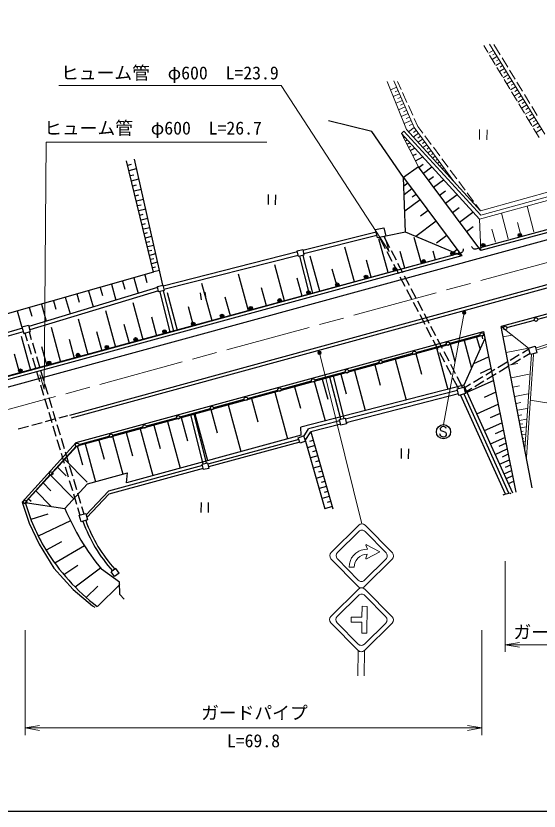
# Model space of a CAD drawing. Units: millimetres, scale not verified. Extents: x 40000 to 680000, y 20000 to 380000.
# Drawn here: x 287720 to 361294, y 205000 to 316760 of the extents above; entities that cross this region are included whole.
import ezdxf
from ezdxf.enums import TextEntityAlignment as Align

# ---------------------------------------------------------------- set-up
doc = ezdxf.new("R2010")
doc.units = ezdxf.units.MM
doc.header["$LTSCALE"] = 1000
doc.header["$PDMODE"] = 32
doc.header["$PDSIZE"] = 500
doc.linetypes.add('CHAIN', pattern=[18.5, 12, -1.5, 3.5, -1.5])
for name, color, linetype, lineweight in [('M-BGD', 7, 'Continuous', 25), ('M-BMK', 2, 'CHAIN', 13), ('M-STR-HTXT', 7, 'Continuous', 13), ('M-STR-STRC', 7, 'Continuous', 25), ('M-TTL-BAND', 7, 'Continuous', 25), ('M-WORK', 1, 'Continuous', 13)]:
    doc.layers.add(name, color=color, linetype=linetype, lineweight=lineweight)
doc.styles.add('ＭＳ ゴシック', font='')
doc.styles.get('ＭＳ ゴシック').set_extended_font_data('MS Gothic')

# ---------------------------------------------------------------- blocks, each defined once
blk = doc.blocks.new('open_arrow')
at = {"color": 0, "linetype": 'Continuous', "lineweight": -2}
blk.add_lwpolyline([(7.5, 1.25), (0, 0), (7.5, -1.25)], dxfattribs=at)

msp = doc.modelspace()

# ---------------------------------------------------------------- linework, layer by layer
at = {"layer": 'M-BGD'}
for p, q in [((337772, 300513), (331683, 302025)), ((342218, 294045), (337772, 300513)), ((342016, 300066), (342099, 300109)), ((342246, 299622), (342413, 299708)), ((342477, 299178), (342678, 299282)), ((342707, 298734), (343110, 298943)), ((342940, 298284), (343261, 298451)), ((343173, 297834), (343816, 298168)), ((343546, 297117), (344058, 297383)), ((307052, 280728), (303296, 296409)), ((308395, 278924), (304402, 296606)), ((343918, 296399), (344943, 296931)), ((303447, 295791), (303980, 295921)), ((303629, 295045), (304695, 295305)), ((344354, 295558), (342218, 294045)), ((353082, 283769), (344354, 295558)), ((344408, 295486), (345003, 295927)), ((345025, 294652), (346216, 295534)), ((303807, 294316), (304327, 294444)), ((342529, 286379), (342218, 294045)), ((342218, 294045), (350448, 283028)), ((345745, 293679), (346440, 294193)), ((303985, 293588), (305026, 293843)), ((304159, 292878), (304667, 293002)), ((342816, 293244), (342267, 292833)), ((346466, 292706), (347855, 293735)), ((304333, 292167), (305348, 292415)), ((343415, 292442), (342316, 291622)), ((347306, 291571), (348117, 292171)), ((304503, 291474), (304998, 291595)), ((304672, 290780), (305663, 291022)), ((323209, 291643), (323184, 290243)), ((324234, 290224), (324259, 291624)), ((344564, 290904), (342411, 289295)), ((343989, 291673), (343440, 291263)), ((348146, 290436), (349767, 291637)), ((304838, 290104), (305321, 290222)), ((305003, 289427), (305970, 289663)), ((349126, 289112), (350072, 289812)), ((377159, 290311), (353082, 283769)), ((271577, 260535), (377358, 289361)), ((305164, 288767), (305636, 288882)), ((345690, 289397), (344613, 288593)), ((350107, 287788), (351998, 289188)), ((305326, 288106), (306269, 288337)), ((305483, 287462), (305944, 287575)), ((346816, 287890), (343975, 285767)), ((305641, 286818), (306561, 287043)), ((305795, 286189), (306244, 286299)), ((338386, 286371), (328080, 283788)), ((338308, 286724), (339480, 286982)), ((338566, 285552), (338308, 286724)), ((339480, 286982), (339738, 285810)), ((342529, 286379), (339738, 285810)), ((350448, 283028), (342529, 286379)), ((351087, 286464), (352033, 287164)), ((305948, 285561), (306847, 285780)), ((306098, 284947), (306537, 285054)), ((338494, 285883), (328192, 283300)), ((339738, 285810), (338566, 285552)), ((340074, 280677), (338776, 285438)), ((338849, 285614), (339648, 284084)), ((339456, 285748), (340248, 284231)), ((344740, 281949), (343735, 285636)), ((348302, 285901), (346882, 284840)), ((306249, 284334), (307125, 284548)), ((327272, 283734), (328052, 283913)), ((328052, 283913), (328230, 283133)), ((335313, 279379), (333988, 284238)), ((349788, 283912), (349271, 283526)), ((379082, 283043), (295474, 260211)), ((306395, 283735), (306822, 283840)), ((306541, 283137), (307396, 283346)), ((327304, 283593), (308424, 278799)), ((327416, 283105), (308535, 278311)), ((309737, 272406), (348191, 282890)), ((327451, 282954), (327272, 283734)), ((328230, 283133), (327451, 282954)), ((327598, 282983), (328948, 277643)), ((328083, 283105), (329430, 277775)), ((330453, 278054), (329101, 283013)), ((350448, 283028), (329781, 277433)), ((339880, 283641), (340574, 282311)), ((340479, 283788), (341174, 282459)), ((342407, 281313), (341765, 283670)), ((346744, 282495), (346417, 283696)), ((350087, 283512), (349829, 283319)), ((306684, 282553), (307101, 282655)), ((306827, 281969), (307661, 282173)), ((325494, 276702), (324118, 281752)), ((337693, 280028), (337038, 282433)), ((340805, 281868), (341500, 280538)), ((341405, 282015), (342100, 280686)), ((307052, 280728), (264743, 268717)), ((306966, 281399), (307373, 281498)), ((307106, 280829), (307920, 281028)), ((332883, 278716), (332214, 281171)), ((302728, 279500), (303046, 278377)), ((304299, 279946), (304923, 277748)), ((305838, 280383), (306150, 279284)), ((320445, 275325), (319044, 280464)), ((327974, 277378), (327292, 279880)), ((341731, 280095), (342426, 278765)), ((342331, 280243), (343025, 278913)), ((307652, 278585), (289539, 273124)), ((299550, 278598), (299876, 277451)), ((301156, 279054), (301793, 276808)), ((307615, 278745), (308395, 278924)), ((307794, 277965), (307615, 278745)), ((308395, 278924), (308574, 278144)), ((315306, 273925), (313881, 279153)), ((322970, 276014), (322275, 278561)), ((342657, 278322), (343352, 276993)), ((343257, 278470), (343951, 277140)), ((377436, 278953), (355967, 273087)), ((307764, 278097), (289670, 272641)), ((294665, 277211), (295330, 274868)), ((296305, 277677), (296637, 276505)), ((297945, 278142), (298596, 275849)), ((308574, 278144), (307794, 277965)), ((307941, 277994), (309378, 272308)), ((308426, 278116), (309861, 272440)), ((308972, 277906), (310420, 272592)), ((329781, 277433), (310536, 272180)), ((313615, 277835), (313790, 276850)), ((314271, 277951), (314446, 276967)), ((317875, 274625), (317169, 277217)), ((328948, 277643), (329430, 277775)), ((291314, 276260), (291993, 273867)), ((292989, 276736), (293329, 275539)), ((304161, 276488), (305575, 271272)), ((343583, 276549), (344277, 275220)), ((344183, 276697), (344877, 275368)), ((287892, 275288), (288586, 272844)), ((289603, 275774), (289950, 274552)), ((300330, 275333), (301716, 270220)), ((312692, 273212), (311973, 275849)), ((296499, 274178), (297857, 269167)), ((306781, 274468), (307505, 271798)), ((344509, 274777), (345203, 273447)), ((345109, 274924), (345803, 273595)), ((288628, 272853), (279635, 270294)), ((288572, 273058), (289488, 273308)), ((288572, 273058), (288822, 272141)), ((289488, 273308), (289738, 272392)), ((292668, 273023), (293998, 268115)), ((302919, 273428), (303646, 270746)), ((345435, 273004), (346129, 271674)), ((346035, 273152), (346729, 271822)), ((360340, 250443), (355967, 273087)), ((288759, 272371), (279766, 269812)), ((280511, 264439), (309737, 272406)), ((288464, 271767), (289767, 266962)), ((288822, 272141), (289738, 272392)), ((288995, 272172), (289314, 271114)), ((310536, 272180), (289069, 266295)), ((289569, 272345), (289890, 271280)), ((296190, 256819), (353475, 272390)), ((299056, 272388), (299787, 269694)), ((309378, 272308), (309861, 272440)), ((312893, 260829), (353570, 271918)), ((352505, 271628), (352984, 269871)), ((353228, 271825), (353348, 271386)), ((353475, 272390), (358038, 249815)), ((289458, 270636), (289891, 269199)), ((290035, 270801), (290467, 269365)), ((295194, 271348), (295927, 268641)), ((346361, 271231), (347055, 269902)), ((346960, 271379), (347655, 270049)), ((348803, 270619), (349465, 268192)), ((353674, 271405), (350727, 264858)), ((350748, 271149), (351808, 267259)), ((291331, 270307), (292068, 267589)), ((346859, 270088), (348444, 264273)), ((347286, 269458), (347981, 268129)), ((347886, 269606), (348581, 268276)), ((359862, 269926), (358939, 269371)), ((359819, 270084), (360735, 270334)), ((360069, 269167), (359819, 270084)), ((360985, 269417), (360069, 269167)), ((360735, 270334), (360985, 269417)), ((287469, 269267), (288209, 266537)), ((290035, 268721), (290468, 267284)), ((290612, 268886), (291044, 267450)), ((341043, 268503), (342605, 262774)), ((343951, 269296), (344738, 266410)), ((352098, 267904), (354190, 268851)), ((358511, 269113), (357226, 268339)), ((358675, 268511), (357390, 267738)), ((360026, 269325), (359103, 268769)), ((338179, 267722), (338954, 264879)), ((348212, 267686), (348907, 266356)), ((348812, 267833), (349507, 266504)), ((354526, 267189), (353017, 266506)), ((356798, 268081), (355512, 267307)), ((356962, 267480), (355677, 266706)), ((289069, 266295), (271324, 261489)), ((290612, 266806), (291045, 265369)), ((291189, 266971), (291621, 265535)), ((333391, 260062), (331889, 266007)), ((333876, 260184), (332371, 266139)), ((333423, 266425), (334186, 263625)), ((335314, 266941), (336853, 261298)), ((349738, 266060), (350530, 264544)), ((353371, 266018), (352086, 265244)), ((355084, 267049), (353799, 266276)), ((355248, 266448), (353963, 265674)), ((291189, 264891), (291622, 263454)), ((291766, 265056), (292198, 263620)), ((329672, 265403), (331187, 259845)), ((330811, 265714), (331575, 262913)), ((349138, 265913), (349938, 264382)), ((351657, 264986), (350735, 264431)), ((351179, 263861), (354862, 265527)), ((353535, 265416), (352250, 264642)), ((324114, 263888), (325903, 257325)), ((326893, 264645), (327719, 261615)), ((350727, 264858), (327799, 258975)), ((349837, 264114), (334057, 260065)), ((349776, 264338), (350692, 264588)), ((350026, 263421), (349776, 264338)), ((350692, 264588), (350942, 263672)), ((357587, 249692), (350727, 264858)), ((351822, 264385), (350899, 263829)), ((355198, 263865), (353568, 263128)), ((291766, 262976), (292199, 261540)), ((292343, 263141), (292775, 261705)), ((320832, 262993), (321727, 259712)), ((349968, 263631), (334169, 259578)), ((350942, 263672), (350026, 263421)), ((356550, 249559), (350252, 263483)), ((357038, 249692), (350740, 263617)), ((317551, 262099), (319340, 255536)), ((352541, 260850), (355534, 262203)), ((292343, 261061), (292776, 259625)), ((292920, 261226), (293352, 259790)), ((293820, 260293), (295026, 260622)), ((296349, 256318), (312893, 260829)), ((314049, 253802), (312313, 260670)), ((314534, 253924), (312795, 260802)), ((312893, 260829), (314682, 254266)), ((315150, 261444), (316045, 258163)), ((355798, 260894), (354423, 260272)), ((289961, 259241), (291408, 259636)), ((291891, 259767), (293338, 260162)), ((293497, 259311), (293930, 257875)), ((309034, 259777), (310823, 253214)), ((310964, 260303), (311858, 257021)), ((333282, 259866), (328882, 258737)), ((333394, 259379), (329199, 258302)), ((333244, 260034), (334023, 260212)), ((333422, 259254), (333244, 260034)), ((334202, 259433), (333422, 259254)), ((334023, 260212), (334202, 259433)), ((353614, 258477), (356063, 259585)), ((288031, 258715), (289479, 259110)), ((292920, 259146), (293353, 257710)), ((303245, 258199), (304140, 254917)), ((305175, 258725), (306964, 252162)), ((307105, 259251), (307999, 255969)), ((327827, 257850), (327799, 258975)), ((328203, 257662), (328882, 258737)), ((328417, 257064), (329199, 258302)), ((329199, 258302), (332266, 247492)), ((356271, 258554), (355097, 258022)), ((293497, 257231), (293930, 255795)), ((294074, 257396), (294507, 255960)), ((299386, 257146), (300112, 254484)), ((301316, 257672), (302767, 252349)), ((327827, 257850), (303255, 251151)), ((327503, 257243), (314725, 253760)), ((327428, 257451), (328182, 257721)), ((327698, 256698), (327428, 257451)), ((328182, 257721), (328451, 256968)), ((329543, 257088), (329030, 256942)), ((354459, 256608), (356480, 257522)), ((288592, 248435), (296190, 256819)), ((296349, 256318), (289033, 248388)), ((296349, 256318), (297075, 253656)), ((297457, 256620), (298908, 251296)), ((327638, 256865), (314815, 253369)), ((328451, 256968), (327698, 256698)), ((328451, 256968), (331184, 247480)), ((329747, 256369), (328720, 256077)), ((341920, 255944), (341895, 254545)), ((356644, 256710), (355627, 256250)), ((294074, 255316), (294507, 253880)), ((294651, 255482), (295084, 254045)), ((330156, 254931), (329128, 254639)), ((329951, 255650), (329438, 255504)), ((342944, 254526), (342970, 255925)), ((355125, 255136), (356808, 255897)), ((356961, 255143), (356078, 254744)), ((294604, 254426), (297736, 251231)), ((313901, 253773), (314681, 253952)), ((314080, 252994), (313901, 253773)), ((314681, 253952), (314860, 253172)), ((330360, 254211), (329846, 254066)), ((355743, 253769), (357113, 254389)), ((293585, 253322), (294787, 252096)), ((294651, 253401), (295084, 251965)), ((295228, 253567), (295661, 252130)), ((313953, 253549), (300748, 249949)), ((314042, 253159), (300777, 249542)), ((314860, 253172), (314080, 252994)), ((330564, 253492), (329536, 253201)), ((330768, 252773), (330254, 252627)), ((356361, 252403), (357418, 252880)), ((357266, 253635), (356512, 253294)), ((292567, 252218), (295845, 248874)), ((295228, 251486), (295661, 250050)), ((295805, 251652), (296238, 250215)), ((297801, 250994), (303394, 252520)), ((303255, 251151), (303394, 252520)), ((330972, 252054), (329950, 251764)), ((357570, 252126), (356670, 251719)), ((291548, 251114), (292645, 249996)), ((297802, 250995), (294606, 247531)), ((331377, 250623), (330361, 250335)), ((331175, 251339), (330664, 251194)), ((356979, 251036), (357723, 251372)), ((290530, 250010), (292669, 247829)), ((295805, 249571), (296238, 248135)), ((296382, 249737), (296815, 248300)), ((300748, 249949), (297614, 246623)), ((300777, 249542), (297707, 246284)), ((331579, 249912), (331071, 249768)), ((356306, 249492), (357222, 249742)), ((356344, 249353), (356306, 249492)), ((357222, 249742), (357260, 249603)), ((288592, 248435), (289602, 245487)), ((289033, 248388), (294606, 247531)), ((289512, 248907), (289854, 248558)), ((313774, 248375), (313749, 246975)), ((314799, 246956), (314824, 248356)), ((331781, 249201), (330771, 248914)), ((331982, 248494), (331476, 248350)), ((296382, 247656), (296701, 246598)), ((296959, 247822), (297280, 246756)), ((332182, 247786), (331177, 247501)), ((292218, 246755), (289830, 245979)), ((296641, 246582), (297557, 246832)), ((296891, 245665), (296641, 246582)), ((297807, 245915), (296891, 245665)), ((297557, 246832), (297807, 245915)), ((289602, 245487), (291016, 242499)), ((295381, 245817), (290861, 243653)), ((294153, 242830), (291976, 241659)), ((291016, 242499), (293078, 239145)), ((297372, 242269), (293178, 239865)), ((296425, 239500), (294471, 238213)), ((293078, 239145), (295754, 236133)), ((299630, 239154), (296051, 236485)), ((302311, 237165), (299756, 239000)), ((301779, 239080), (301125, 238620)), ((301586, 237966), (301125, 238620)), ((302240, 238426), (301586, 237966)), ((302240, 238426), (301779, 239080)), ((302323, 235437), (302311, 237165)), ((295754, 236133), (298514, 233869)), ((299231, 236618), (297605, 235027)), ((302314, 236836), (299179, 233769)), ((302960, 234799), (302323, 235437)), ((298514, 233869), (298835, 233676))]:
    msp.add_line(p, q, dxfattribs=at)
for centre, radius, start, end in [((314088, 255337), 26000, 195.50135, 211.3625), ((326211, 260789), 34273, 202.75883, 219.47646), ((316637, 252618), 20661, 199.45361, 222.14384), ((316637, 252618), 20261, 199.53654, 222.2824), ((316649, 256898), 29000, 211.3625, 232.91258)]:
    msp.add_arc(centre, radius, start, end, dxfattribs=at)
at = {"layer": 'M-BMK'}
msp.add_line((281695, 260097), (522438, 325728), dxfattribs=at)
at = {"layer": 'M-STR-HTXT'}
for p, q in [((340206, 283669), (339616, 285673)), ((350759, 275044), (347869, 259311)), ((330416, 269407), (336363, 245376)), ((291688, 264308), (291106, 266313)), ((335928, 245194), (332036, 241357)), ((336819, 245188), (340656, 241296)), ((335921, 244303), (332927, 241351)), ((339765, 241302), (336812, 244297)), ((335929, 241514), (335509, 241237)), ((336275, 241665), (335929, 241514)), ((336764, 241784), (336275, 241665)), ((337141, 241809), (336764, 241784)), ((337141, 241809), (336938, 242362)), ((337013, 240475), (338902, 241444)), ((337027, 242440), (338902, 241444)), ((332030, 240466), (335867, 236574)), ((335873, 237465), (332921, 240460)), ((334933, 240575), (334762, 240239)), ((335234, 240978), (334933, 240575)), ((335509, 241237), (335234, 240978)), ((335782, 240530), (335551, 240232)), ((336069, 240775), (335782, 240530)), ((336400, 240957), (336069, 240775)), ((336760, 241068), (336400, 240957)), ((340650, 240405), (336758, 236568)), ((337136, 241104), (336760, 241068)), ((339759, 240411), (336764, 237459)), ((337136, 241104), (336925, 240554)), ((334614, 239758), (334564, 239270)), ((334564, 239270), (335270, 239265)), ((334762, 240239), (334614, 239758)), ((335384, 239894), (335270, 239265)), ((335551, 240232), (335384, 239894)), ((356520, 240147), (356520, 227373)), ((335892, 236208), (332000, 232371)), ((336783, 236201), (340620, 232309)), ((335886, 235317), (332891, 232364)), ((339729, 232316), (336777, 235310)), ((336389, 232246), (336400, 233783)), ((337106, 233778), (336400, 233783)), ((337106, 233778), (337079, 229998)), ((331994, 231480), (335831, 227588)), ((335837, 228479), (332885, 231473)), ((334847, 231551), (334852, 232257)), ((334847, 231551), (336384, 231540)), ((334852, 232257), (336389, 232246)), ((336384, 231540), (336373, 230003)), ((340614, 231418), (336722, 227581)), ((339723, 231425), (336728, 228472)), ((289022, 230448), (289022, 215680)), ((353233, 230448), (353233, 215680)), ((337079, 229998), (336373, 230003)), ((356520, 228373), (373910, 228373)), ((335831, 227588), (335805, 224003)), ((336722, 227581), (336696, 223997)), ((289022, 216680), (353233, 216680))]:
    msp.add_line(p, q, dxfattribs=at)
for points in [[(340206, 283669), (325000, 307000), (293750, 307000)], [(291688, 264308), (292000, 299000), (323000, 299000)]]:
    msp.add_lwpolyline(points, dxfattribs=at)
for centre, radius in [((350759, 275044), 250), ((350759, 275044), 200), ((350759, 275044), 150), ((350759, 275044), 100), ((350759, 275044), 50), ((350759, 275044), 20), ((330416, 269407), 250), ((330416, 269407), 200), ((330416, 269407), 150), ((330416, 269407), 100), ((330416, 269407), 50), ((330416, 269407), 20)]:
    msp.add_circle(centre, radius, dxfattribs=at)
for centre, radius, start, end in [((336370, 244746), 630, 44.59319, 134.59319), ((336364, 243855), 630, 44.59319, 134.59334), ((336997, 242384), 63, 62.04036, 200.14922), ((332478, 240908), 630, 134.59319, 224.59319), ((333369, 240902), 630, 134.59335, 224.59308), ((336984, 240531), 63, 159.03713, 297.146), ((339316, 240860), 630, 314.59314, 44.59319), ((340207, 240854), 630, 314.59319, 44.59319), ((336322, 237907), 630, 224.59308, 314.59314), ((336315, 237017), 630, 224.59319, 314.59319), ((336334, 235759), 630, 44.59319, 134.59319), ((336328, 234868), 630, 44.59319, 134.59334), ((332443, 231922), 630, 134.59319, 224.59319), ((333333, 231916), 630, 134.59335, 224.59308), ((339281, 231873), 630, 314.59314, 44.59319), ((340172, 231867), 630, 314.59319, 44.59319), ((336286, 228921), 630, 224.59308, 314.59314), ((336280, 228030), 630, 224.59319, 314.59319)]:
    msp.add_arc(centre, radius, start, end, dxfattribs=at)
for p in [(350759, 275044), (330416, 269407)]:
    msp.add_point(p, dxfattribs=at)
at = {"layer": 'M-STR-STRC'}
for p, q in [((368943, 288516), (353515, 284285)), ((350599, 284019), (350620, 283941)), ((350620, 283941), (350613, 283815)), ((351855, 284286), (351840, 284344)), ((351901, 284195), (351855, 284286)), ((351991, 284095), (351901, 284195)), ((352070, 284034), (351991, 284095)), ((352163, 283997), (352070, 284034)), ((352294, 283971), (352163, 283997)), ((352396, 283978), (352294, 283971)), ((352550, 284020), (352396, 283978)), ((353515, 284285), (352550, 284020)), ((349185, 283118), (268166, 261183)), ((378956, 283508), (295255, 260617)), ((350151, 283379), (349185, 283118)), ((350305, 283421), (350151, 283379)), ((350430, 283496), (350305, 283421)), ((350510, 283580), (350430, 283496)), ((350581, 283703), (350510, 283580)), ((350613, 283815), (350581, 283703)), ((361109, 274146), (364974, 275194)), ((356761, 272966), (360626, 274015)), ((348734, 270762), (352992, 271924)), ((343993, 269469), (348251, 270631)), ((339252, 268176), (343510, 269338)), ((334511, 266883), (338769, 268044)), ((329770, 265589), (334029, 266751)), ((325029, 264296), (329288, 265458)), ((320288, 263003), (324547, 264165)), ((315547, 261710), (319806, 262871)), ((310807, 260416), (315065, 261578)), ((306066, 259123), (310324, 260285)), ((301325, 257830), (305583, 258992)), ((347384, 258788), (347370, 258674)), ((347370, 258674), (347460, 258493)), ((347509, 258929), (347384, 258788)), ((347460, 258493), (347612, 258423)), ((347639, 259025), (347509, 258929)), ((347612, 258423), (348148, 258246)), ((347804, 259062), (347639, 259025)), ((347920, 259048), (347804, 259062)), ((348066, 258978), (347920, 259048)), ((348177, 258906), (348066, 258978)), ((348148, 258246), (348232, 258075)), ((348214, 258795), (348177, 258906)), ((296584, 256537), (300843, 257698)), ((347389, 257899), (347348, 258008)), ((347477, 257723), (347389, 257899)), ((347581, 257652), (347477, 257723)), ((347729, 257580), (347581, 257652)), ((347850, 257566), (347729, 257580)), ((348017, 257598), (347850, 257566)), ((348139, 257696), (348017, 257598)), ((348207, 257847), (348139, 257696)), ((348232, 258075), (348207, 257847)), ((292851, 252638), (296174, 256286)), ((289191, 248620), (292514, 252268))]:
    msp.add_line(p, q, dxfattribs=at)
for centre, radius in [((358591, 285936), 250), ((358591, 285936), 150), ((358591, 285936), 50), ((353449, 284526), 250), ((353449, 284526), 150), ((353449, 284526), 50), ((349120, 283359), 250), ((349120, 283359), 150), ((349120, 283359), 50), ((345069, 282262), 250), ((345069, 282262), 150), ((345069, 282262), 50), ((341018, 281166), 250), ((341018, 281166), 150), ((341018, 281166), 50), ((336967, 280069), 250), ((336967, 280069), 150), ((336967, 280069), 50), ((332916, 278972), 250), ((332916, 278972), 150), ((332916, 278972), 50), ((328865, 277875), 250), ((328865, 277875), 150), ((328865, 277875), 50), ((324814, 276779), 250), ((324814, 276779), 150), ((324814, 276779), 50), ((320763, 275682), 250), ((320763, 275682), 150), ((320763, 275682), 50), ((316712, 274585), 250), ((316712, 274585), 150), ((316712, 274585), 50), ((360867, 274080), 250), ((312661, 273488), 250), ((312661, 273488), 150), ((312661, 273488), 50), ((356520, 272901), 250), ((308610, 272392), 250), ((308610, 272392), 150), ((308610, 272392), 50), ((353233, 271990), 250), ((304559, 271295), 250), ((304559, 271295), 150), ((304559, 271295), 50), ((348492, 270697), 250), ((296457, 269101), 250), ((300508, 270198), 250), ((300508, 270198), 150), ((300508, 270198), 50), ((343751, 269403), 250), ((292406, 268005), 250), ((296457, 269101), 150), ((296457, 269101), 50), ((339011, 268110), 250), ((288355, 266908), 250), ((292406, 268005), 150), ((292406, 268005), 50), ((288355, 266908), 150), ((288355, 266908), 50), ((334270, 266817), 250), ((329529, 265524), 250), ((324788, 264230), 250), ((320047, 262937), 250), ((315306, 261644), 250), ((310565, 260351), 250), ((305825, 259057), 250), ((347851, 258311), 1000), ((301084, 257764), 250), ((296343, 256471), 250), ((292683, 252453), 250), ((289022, 248436), 250)]:
    msp.add_circle(centre, radius, dxfattribs=at)
at = {"layer": 'M-TTL-BAND'}
msp.add_line((40000, 205000), (579000, 205000), dxfattribs=at)
at = {"layer": 'M-WORK'}
for p, q in [((354079, 311667), (353512, 312612)), ((354848, 311916), (354177, 311504)), ((354325, 312768), (362083, 300125)), ((355833, 311283), (354943, 312742)), ((355109, 309952), (354337, 311238)), ((355371, 311064), (354692, 310647)), ((355109, 311490), (354774, 311284)), ((356875, 309575), (356094, 310856)), ((355894, 310211), (355206, 309789)), ((355632, 310637), (355293, 310429)), ((356155, 309785), (355812, 309574)), ((356138, 308238), (355366, 309524)), ((356417, 309359), (355721, 308932)), ((356940, 308507), (356236, 308075)), ((356678, 308933), (356330, 308719)), ((357917, 307868), (357136, 309148)), ((342637, 300798), (339944, 307528)), ((340887, 307640), (343718, 301087)), ((341364, 307554), (341877, 306430)), ((357168, 306523), (356395, 307809)), ((357463, 307654), (356751, 307217)), ((357201, 308080), (356849, 307864)), ((358959, 306161), (358177, 307441)), ((341283, 306722), (340416, 306348)), ((341482, 306263), (341048, 306076)), ((357986, 306802), (357265, 306360)), ((357724, 307228), (357368, 307010)), ((358247, 306376), (357887, 306155)), ((341680, 305804), (340788, 305419)), ((341878, 305345), (341432, 305153)), ((342085, 305976), (342708, 304611)), ((358197, 304808), (357425, 306094)), ((358509, 305950), (357780, 305502)), ((358770, 305523), (358406, 305300)), ((360000, 304453), (359219, 305734)), ((342077, 304886), (341160, 304490)), ((342275, 304427), (341816, 304229)), ((342916, 304156), (343539, 302792)), ((359032, 305097), (358295, 304645)), ((359226, 303093), (358454, 304380)), ((359555, 304245), (358810, 303788)), ((359293, 304671), (358925, 304445)), ((361042, 302746), (360261, 304027)), ((342473, 303968), (341531, 303561)), ((342880, 303026), (341913, 302608)), ((342677, 303497), (342206, 303294)), ((360078, 303393), (359324, 302930)), ((359816, 303819), (359444, 303590)), ((360339, 302966), (359963, 302735)), ((343298, 302059), (342304, 301629)), ((343089, 302543), (342606, 302334)), ((343746, 302337), (344259, 301214)), ((360256, 301379), (359484, 302665)), ((360601, 302540), (359839, 302073)), ((360862, 302114), (360481, 301880)), ((353065, 289354), (342637, 300798)), ((343733, 301067), (342929, 300477)), ((343513, 301562), (343016, 301347)), ((344029, 300664), (343627, 300369)), ((343718, 301087), (349302, 293483)), ((344259, 301214), (344936, 300302)), ((352921, 300778), (352896, 299378)), ((353945, 299359), (353971, 300759)), ((361124, 301688), (360354, 301215)), ((361285, 299664), (360513, 300950)), ((361647, 300836), (360869, 300358)), ((361385, 301262), (361000, 301026)), ((342293, 300582), (341923, 300245)), ((341923, 300245), (352924, 288173)), ((341923, 300245), (344354, 295558)), ((353086, 288737), (342293, 300582)), ((344325, 300261), (343606, 299734)), ((344620, 299858), (344261, 299595)), ((345234, 299900), (346129, 298696)), ((344916, 299455), (344284, 298991)), ((345212, 299052), (344896, 298820)), ((345508, 298649), (344961, 298247)), ((345804, 298246), (345531, 298045)), ((346100, 297843), (345638, 297504)), ((346396, 297440), (346165, 297271)), ((346427, 298295), (347321, 297090)), ((346692, 297037), (346316, 296761)), ((346988, 296634), (346800, 296496)), ((347284, 296231), (346993, 296018)), ((347619, 296689), (348513, 295485)), ((347580, 295828), (347434, 295722)), ((347876, 295425), (347670, 295274)), ((348811, 295083), (349705, 293879)), ((348172, 295022), (348069, 294947)), ((348468, 294619), (348348, 294531)), ((348764, 294216), (348704, 294172)), ((350004, 293477), (350898, 292273)), ((351196, 291872), (352090, 290667)), ((365276, 292756), (353065, 289354)), ((365437, 292178), (353086, 288737)), ((352924, 288173), (365435, 291658)), ((352388, 290266), (353065, 289354)), ((360556, 286406), (359597, 290032)), ((356930, 285448), (355984, 289025)), ((353082, 283769), (352924, 288173)), ((358743, 285927), (358264, 287740)), ((355141, 284975), (354668, 286764)), ((355967, 273087), (359819, 270084)), ((356241, 271668), (357480, 271907)), ((360804, 270084), (363606, 270990)), ((360896, 269798), (363777, 270730)), ((356668, 269460), (359823, 270069)), ((360203, 269204), (359286, 255902)), ((360502, 269183), (359508, 254755)), ((357012, 267676), (358286, 267922)), ((357357, 265892), (359905, 266385)), ((357610, 264578), (358549, 264759)), ((357864, 263264), (359742, 263626)), ((365736, 261851), (360060, 262767)), ((358051, 262295), (358743, 262429)), ((358238, 261327), (359622, 261594)), ((358376, 260613), (358886, 260712)), ((358514, 259900), (359533, 260097)), ((358616, 259374), (358991, 259446)), ((358717, 258848), (359468, 258993)), ((358812, 258357), (359062, 258405)), ((358907, 257866), (359408, 257963)), ((359001, 257375), (359127, 257399)), ((359096, 256884), (359347, 256933))]:
    msp.add_line(p, q, dxfattribs=at)

# ---------------------------------------------------------------- block references
at = {"layer": 'M-STR-HTXT', "xscale": 267, "yscale": 267}
for p in [(356520, 228373), (289022, 216680)]:
    msp.add_blockref('open_arrow', p, dxfattribs=at)
at = {"layer": 'M-STR-HTXT', "xscale": 267, "yscale": 267, "rotation": 180}
msp.add_blockref('open_arrow', (353233, 216680), dxfattribs=at)

# ---------------------------------------------------------------- texts
at = {"layer": 'M-STR-HTXT', "style": 'ＭＳ ゴシック'}
for s, p in [('ヒューム管\u3000φ600\u3000L=23.9', (309375, 308750)), ('ヒューム管\u3000φ600\u3000L=26.7', (307000, 301000)), ('ガードパイプ', (365186, 230166)), ('ガードパイプ', (321260, 218806))]:
    msp.add_text(s, height=1833, dxfattribs=at).set_placement(p, align=Align.MIDDLE_CENTER)
msp.add_text('L=69.8', height=1833, dxfattribs=at).set_placement((321128, 213422), align=Align.BOTTOM_CENTER)

doc.saveas('drawing.dxf')
